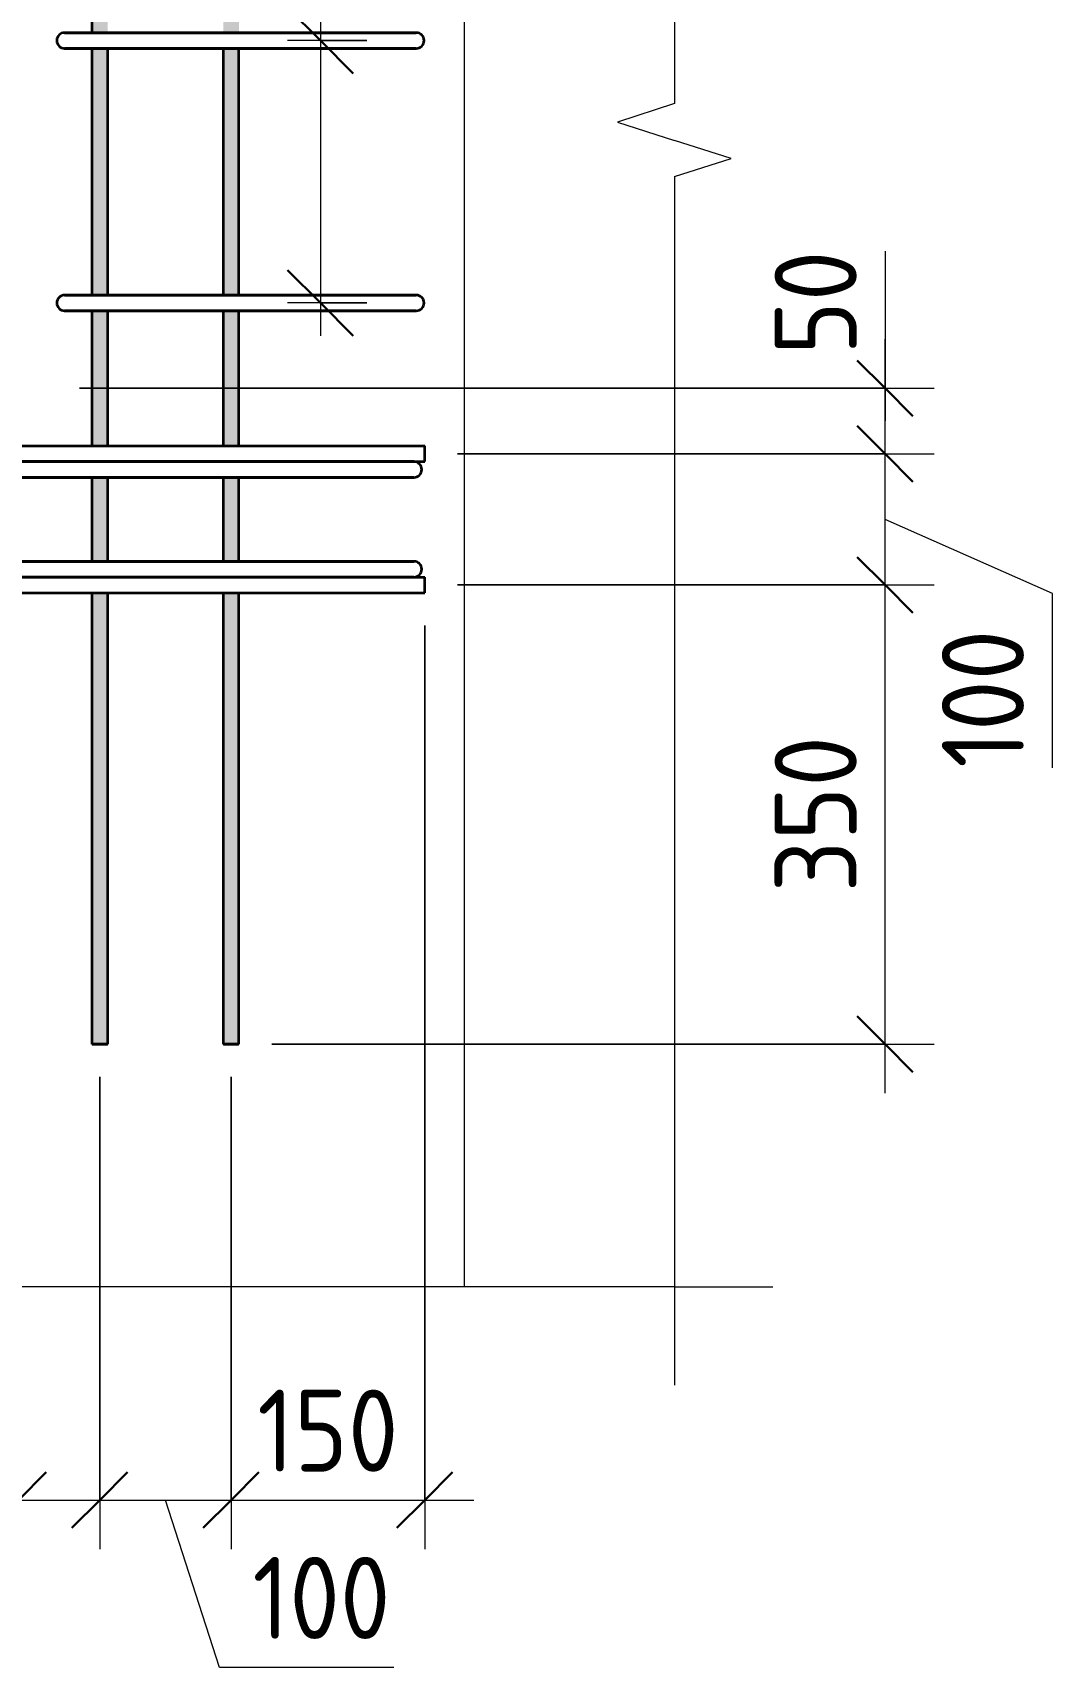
# Model space of a CAD drawing. Header units: millimetres. Extents: x -420 to 46222, y -4716 to 36443.
# Drawn here: x 45159 to 45936, y 440 to 1686 of the extents above; entities that cross this region are included whole.
import ezdxf

# ---------------------------------------------------------------- set-up
doc = ezdxf.new("R2010")
doc.units = ezdxf.units.MM
for name, color, linetype, lineweight in [('AA_Dim', 7, 'Continuous', 9), ('AA_Dim-25', 7, 'Continuous', 9), ('AA_Oformlenie', 7, 'Continuous', 9), ('AA_Vinoska', 7, 'Continuous', 9), ('AF_Stena_Опалубка', 253, 'Continuous', 20), ('KR_Armatura_Tonkie', 7, 'Continuous', 20)]:
    doc.layers.add(name, color=color, linetype=linetype, lineweight=lineweight)
doc.styles.add('ISOCPEUR_6', font='isocpeur.ttf', dxfattribs={"width": 0.9, "height": 62.5})
doc.styles.add('ISOCPEUR_8', font='isocpeur.ttf', dxfattribs={"width": 0.8, "height": 62.5})
doc.dimstyles.new('05_Округл_5мм__прозр__2', dxfattribs={"dimscale": 304.8, "dimtxt": 62.248823, "dimasz": 0.139436, "dimexe": 0.123031, "dimexo": 0.082021, "dimgap": 0.008202, "dimtad": 1, "dimdec": 0, "dimrnd": 5, "dimdsep": 46, "dimtxsty": 'ISOCPEUR_6', "dimblk1": 'OBLIQUE', "dimblk2": 'OBLIQUE', "dimsah": 1, "dimcen": 0.09, "dimdle": 0.123031, "dimazin": 0, "dimtfac": 1, "dimtdec": 4, "dimtix": 1, "dimtmove": 1, "dimatfit": 3, "dimfxl": 1, "dimtvp": 1, "dimtolj": 1, "dimtzin": 0, "dimlwd": 18, "dimlwe": 18, "dimarcsym": 2})
doc.dimstyles.new('05_Округл_5мм__прозр__3', dxfattribs={"dimscale": 304.8, "dimtxt": 62.248823, "dimasz": 0.139436, "dimexe": 0.123031, "dimexo": 0.082021, "dimgap": 0.008202, "dimtad": 1, "dimdec": 0, "dimrnd": 5, "dimdsep": 46, "dimtxsty": 'ISOCPEUR_6', "dimblk1": 'OBLIQUE', "dimblk2": 'OBLIQUE', "dimsah": 1, "dimcen": 0.09, "dimdle": 0.123031, "dimazin": 0, "dimtfac": 1, "dimtdec": 4, "dimtix": 1, "dimtmove": 0, "dimatfit": 3, "dimfxl": 1, "dimtvp": 1, "dimtolj": 1, "dimtzin": 0, "dimlwd": 18, "dimlwe": 18, "dimarcsym": 2})
doc.dimstyles.new('10_Раскладка_арматуры_с_засечками_1', dxfattribs={"dimscale": 304.8, "dimtxt": 0.18, "dimasz": 0.164042, "dimexe": 0.082021, "dimexo": 0, "dimgap": 0, "dimtad": 1, "dimdec": 3, "dimrnd": 0.001, "dimdsep": 46, "dimtxsty": 'ISOCPEUR_8', "dimblk1": 'OBLIQUE', "dimblk2": 'OBLIQUE', "dimsah": 1, "dimcen": 0.09, "dimdle": 0.082021, "dimazin": 0, "dimtfac": 1, "dimtdec": 4, "dimtix": 1, "dimtmove": 0, "dimatfit": 3, "dimfxl": 1, "dimtvp": 1, "dimtolj": 1, "dimtzin": 0, "dimlwd": 18, "dimlwe": 18, "dimarcsym": 2})

# ---------------------------------------------------------------- blocks, each defined once
blk = doc.blocks.new('350_Стержень верт с удлинением концов _НесАрм_РабПлоск_ - 350_Стержень верт с удлинением концов _НесАрм_РабПлоск_-4184977-Схема обрамления отверстия 1530х1930 _h_')
at = {"layer": 'KR_Armatura_Tonkie', "lineweight": 35}
h = blk.add_hatch(color=256, dxfattribs=at)
h.paths.add_polyline_path([(-32458, 915), (-32452, 915), (-32452.3, 1259), (-32464, 1259), (-32463.8, 915), (-32459.6, 915)])
h.paths.add_polyline_path([(-32458.2, 1283), (-32452, 1283), (-32452.3, 1347), (-32464, 1347), (-32463.8, 1283), (-32459.6, 1283)])
h.paths.add_polyline_path([(-32452.9, 1371), (-32452, 1371), (-32452.2, 1474), (-32464, 1474), (-32463.8, 1371), (-32453.8, 1371)])
h.paths.add_polyline_path([(-32453.8, 1486), (-32452, 1486), (-32452.2, 1674), (-32464, 1674), (-32463.8, 1486), (-32454, 1486)])
h.paths.add_polyline_path([(-32458.4, 1686), (-32452, 1686), (-32452.2, 1874), (-32464, 1874), (-32463.8, 1686), (-32459.6, 1686)])
h.paths.add_polyline_path([(-32453.1, 1886), (-32452, 1886), (-32452.2, 2074), (-32464, 2074), (-32463.8, 1886), (-32453.8, 1886)])
h.paths.add_polyline_path([(-32453.8, 2086), (-32452, 2086), (-32452.2, 2274), (-32464, 2274), (-32463.8, 2086), (-32454.2, 2086)])
h.paths.add_polyline_path([(-32458.7, 2286), (-32452, 2286), (-32452.2, 2474), (-32464, 2474), (-32463.8, 2286), (-32459.6, 2286)])
h.paths.add_polyline_path([(-32453.8, 2486), (-32452, 2486), (-32452.2, 2674), (-32464, 2674), (-32463.8, 2486), (-32454.4, 2486)])
h.paths.add_polyline_path([(-32453.8, 2686), (-32452, 2686), (-32452.2, 2874), (-32464, 2874), (-32463.8, 2686), (-32454.5, 2686)])
h.paths.add_polyline_path([(-32459, 2886), (-32452, 2886), (-32452.2, 3074), (-32464, 3074), (-32463.8, 2886), (-32459.6, 2886)])
h.paths.add_polyline_path([(-32453.8, 3086), (-32452, 3086), (-32452.2, 3274), (-32464, 3274), (-32463.8, 3086), (-32454.6, 3086)])
h.paths.add_polyline_path([(-32453.8, 3286), (-32452, 3286), (-32452.2, 3387), (-32464, 3387), (-32463.8, 3286), (-32454.7, 3286)])
h.paths.add_polyline_path([(-32459.2, 3419), (-32452, 3419), (-32452.2, 3487), (-32464, 3487), (-32463.8, 3419), (-32459.6, 3419)])
h.paths.add_polyline_path([(-32459.3, 3519), (-32452, 3519), (-32452.2, 4080), (-32464, 4080), (-32463.8, 3519), (-32459.6, 3519)])
for p, q in [((-32464, 1674), (-32464, 1486)), ((-32452, 1486), (-32452, 1674)), ((-32464, 1474), (-32464, 1371)), ((-32452, 1371), (-32452, 1474)), ((-32464, 1347), (-32464, 1283)), ((-32452, 1283), (-32452, 1347)), ((-32464, 1259), (-32464, 915)), ((-32452, 915), (-32452, 1259)), ((-32452, 915), (-32464, 915)), ((-32463.8, 915), (-32452.2, 915))]:
    blk.add_line(p, q, dxfattribs=at)
blk = doc.blocks.new('350_Стержень верт с удлинением концов _НесАрм_РабПлоск_ - 350_Стержень верт с удлинением концов _НесАрм_РабПлоск_-V19-Схема обрамления отверстия 1530х1930 _h_')
at = {"layer": 'KR_Armatura_Tonkie', "lineweight": 35}
for p, q in [((-32464, 1674), (-32464, 1486)), ((-32452, 1486), (-32452, 1674)), ((-32464, 1474), (-32464, 1371)), ((-32452, 1371), (-32452, 1474)), ((-32464, 1347), (-32464, 1283)), ((-32452, 1283), (-32452, 1347)), ((-32464, 1259), (-32464, 915)), ((-32452, 915), (-32452, 1259)), ((-32463.8, 915), (-32452.2, 915)), ((-32452.2, 915), (-32463.8, 915))]:
    blk.add_line(p, q, dxfattribs=at)
blk = doc.blocks.new('350_Стержень верт с удлинением концов _НесАрм_РабПлоск_ - 350_Стержень верт с удлинением концов _НесАрм_РабПлоск_-V20-Схема обрамления отверстия 1530х1930 _h_')
at = {"layer": 'KR_Armatura_Tonkie', "lineweight": 35}
h = blk.add_hatch(color=256, dxfattribs=at)
h.paths.add_polyline_path([(-32558, 915), (-32552, 915), (-32552.3, 1259), (-32564, 1259), (-32563.8, 915), (-32559.6, 915)])
h.paths.add_polyline_path([(-32558.2, 1283), (-32552, 1283), (-32552.3, 1347), (-32564, 1347), (-32563.8, 1283), (-32559.6, 1283)])
h.paths.add_polyline_path([(-32558.2, 1371), (-32552, 1371), (-32552.2, 1474), (-32564, 1474), (-32563.8, 1371), (-32559.6, 1371)])
h.paths.add_polyline_path([(-32564, 1486), (-32552, 1486), (-32552.2, 1674), (-32564, 1674), (-32564, 1493.8)])
h.paths.add_polyline_path([(-32558.2, 1686), (-32552, 1686), (-32552.2, 1874), (-32564, 1874), (-32563.8, 1686), (-32558.4, 1686)])
h.paths.add_polyline_path([(-32563.4, 1886), (-32552, 1886), (-32552.2, 2074), (-32564, 2074), (-32563.8, 1886)])
h.paths.add_polyline_path([(-32552.8, 2086), (-32552, 2086), (-32552.2, 2274), (-32564, 2274), (-32563.8, 2086), (-32553.2, 2086)])
h.paths.add_polyline_path([(-32552.2, 2286), (-32552, 2286), (-32552.2, 2474), (-32564, 2474), (-32563.8, 2286), (-32552.5, 2286)])
h.paths.add_polyline_path([(-32558, 2486), (-32552, 2486), (-32552.2, 2674), (-32564, 2674), (-32563.8, 2486), (-32558.2, 2486)])
h.paths.add_polyline_path([(-32558, 2686), (-32552, 2686), (-32552.2, 2874), (-32564, 2874), (-32563.8, 2686), (-32558.2, 2686)])
h.paths.add_polyline_path([(-32552.1, 2886), (-32552, 2886), (-32552.2, 3074), (-32564, 3074), (-32563.8, 2886), (-32552.2, 2886)])
h.paths.add_polyline_path([(-32558.2, 3086), (-32552, 3086), (-32552.2, 3274), (-32564, 3274), (-32563.8, 3086), (-32559.1, 3086)])
h.paths.add_polyline_path([(-32558.2, 3286), (-32552, 3286), (-32552.2, 3387), (-32564, 3387), (-32563.8, 3286), (-32559.2, 3286)])
h.paths.add_polyline_path([(-32559.2, 3419), (-32552, 3419), (-32552.2, 3487), (-32564, 3487), (-32563.8, 3419), (-32559.6, 3419)])
h.paths.add_polyline_path([(-32559.3, 3519), (-32552, 3519), (-32552.2, 4080), (-32564, 4080), (-32563.8, 3519), (-32559.6, 3519)])
for p, q in [((-32564, 1874), (-32564, 1686)), ((-32564, 1674), (-32564, 1486)), ((-32552, 1486), (-32552, 1674)), ((-32564, 1474), (-32564, 1371)), ((-32552, 1371), (-32552, 1474)), ((-32564, 1347), (-32564, 1283)), ((-32552, 1283), (-32552, 1347)), ((-32564, 1259), (-32564, 915)), ((-32552, 915), (-32552, 1259)), ((-32552, 915), (-32564, 915)), ((-32563.8, 915), (-32552.2, 915))]:
    blk.add_line(p, q, dxfattribs=at)
blk = doc.blocks.new('011_Прямоугольник обрыва _ЭлУзла_ - 011_Прямоугольник обрыва _ЭлУзла_-4186116-Схема обрамления отверстия 1530х1930 _h_')
at = {"layer": 'AA_Oformlenie'}
for p, q in [((-32120, 3323.8), (-32120, 1631.9)), ((-32120, 1576.3), (-32120, 730)), ((-32120, 730), (-32731.3, 730))]:
    blk.add_line(p, q, dxfattribs=at)
blk = doc.blocks.new('DIMBLOCK114-Схема обрамления отверстия 1530х1930 _h_')
at = {"layer": 'AA_Dim-25', "lineweight": 30}
for p, q in [((45809, 1265), (45787.7, 1286.2)), ((45809, 1265), (45830.2, 1243.7)), ((45809, 915), (45787.7, 936.2)), ((45809, 915), (45830.2, 893.7))]:
    blk.add_line(p, q, dxfattribs=at)
at = {"layer": 'AA_Dim-25', "lineweight": 18}
for p, q in [((45483.1, 1265), (45846.5, 1265)), ((45809, 1265), (45483.1, 1265)), ((45809, 877.5), (45809, 1265)), ((45341.4, 915), (45846.5, 915)), ((45809, 915), (45341.4, 915))]:
    blk.add_line(p, q, dxfattribs=at)
at = {"layer": 'AA_Dim-25', "color": 0, "lineweight": 18, "insert": (45724.8, 1030.7), "char_height": 62.5, "width": 142.215, "attachment_point": 1, "rotation": 90, "line_spacing_factor": 1.149209, "style": 'ISOCPEUR_6'}
blk.add_mtext('350', dxfattribs=at)
blk = doc.blocks.new('_Oblique')
at = {"color": 0, "linetype": 'ByBlock', "lineweight": -2}
blk.add_line((-0.5, -0.5), (0.5, 0.5), dxfattribs=at)
blk = doc.blocks.new('DIMBLOCK115-Схема обрамления отверстия 1530х1930 _h_')
at = {"layer": 'AA_Dim-25', "lineweight": 30}
for p, q in [((45809, 1365), (45787.7, 1386.2)), ((45809, 1365), (45830.2, 1343.7)), ((45809, 1265), (45787.7, 1286.2)), ((45809, 1265), (45830.2, 1243.7))]:
    blk.add_line(p, q, dxfattribs=at)
at = {"layer": 'AA_Dim-25', "lineweight": 18}
for p, q in [((45483.1, 1365), (45846.5, 1365)), ((45809, 1365), (45483.1, 1365)), ((45809, 1265), (45809, 1365)), ((45936.5, 1258.4), (45809, 1315)), ((45483.1, 1265), (45846.5, 1265)), ((45809, 1265), (45483.1, 1265)), ((45936.5, 1125.6), (45936.5, 1258.4))]:
    blk.add_line(p, q, dxfattribs=at)
at = {"layer": 'AA_Dim-25', "color": 0, "lineweight": 18, "insert": (45852.3, 1125.6), "char_height": 62.5, "width": 129.286, "attachment_point": 1, "rotation": 90, "line_spacing_factor": 1.149209, "style": 'ISOCPEUR_6'}
blk.add_mtext('100', dxfattribs=at)
blk = doc.blocks.new('DIMBLOCK116-Схема обрамления отверстия 1530х1930 _h_')
at = {"layer": 'AA_Dim-25', "lineweight": 18}
for p, q in [((45809, 1519.4), (45809, 1415.4)), ((45809, 1365), (45809, 1452.5)), ((45195, 1415), (45846.5, 1415)), ((45809, 1415), (45195, 1415)), ((45809, 1415.4), (45809, 1390)), ((45483.1, 1365), (45846.5, 1365)), ((45809, 1365), (45483.1, 1365))]:
    blk.add_line(p, q, dxfattribs=at)
at = {"layer": 'AA_Dim-25', "lineweight": 30}
for p, q in [((45809, 1415), (45787.7, 1436.2)), ((45809, 1415), (45830.2, 1393.7)), ((45809, 1365), (45787.7, 1386.2)), ((45809, 1365), (45830.2, 1343.7))]:
    blk.add_line(p, q, dxfattribs=at)
at = {"layer": 'AA_Dim-25', "color": 0, "lineweight": 18, "insert": (45724.8, 1440.4), "char_height": 62.5, "width": 94.81, "attachment_point": 1, "rotation": 90, "line_spacing_factor": 1.149209, "style": 'ISOCPEUR_6'}
blk.add_mtext('50', dxfattribs=at)
blk = doc.blocks.new('DIMBLOCK126-Схема обрамления отверстия 1530х1930 _h_')
at = {"layer": 'AA_Dim-25', "lineweight": 18}
for p, q in [((45148.4, 1390), (45148.4, 529.9)), ((45148.4, 567.4), (45148.4, 1390)), ((45210.4, 890), (45210.4, 529.9)), ((45210.4, 567.4), (45210.4, 890)), ((45056.3, 567.4), (45160.3, 567.4)), ((45110.9, 567.4), (45210.4, 567.4)), ((45160.3, 567.4), (45179.4, 567.4))]:
    blk.add_line(p, q, dxfattribs=at)
at = {"layer": 'AA_Dim-25', "lineweight": 30}
for p, q in [((45148.4, 567.4), (45169.6, 588.7)), ((45210.4, 567.4), (45231.6, 588.7)), ((45148.4, 567.4), (45127.1, 546.2)), ((45210.4, 567.4), (45189.1, 546.2))]:
    blk.add_line(p, q, dxfattribs=at)
at = {"layer": 'AA_Dim-25', "color": 0, "lineweight": 18, "insert": (45056.3, 651.6), "char_height": 62.5, "width": 94.81, "attachment_point": 1, "line_spacing_factor": 1.149209, "style": 'ISOCPEUR_6'}
blk.add_mtext('60', dxfattribs=at)
blk = doc.blocks.new('DIMBLOCK127-Схема обрамления отверстия 1530х1930 _h_')
at = {"layer": 'AA_Dim-25', "lineweight": 18}
for p, q in [((45210.4, 890), (45210.4, 529.9)), ((45210.4, 567.4), (45210.4, 890)), ((45310.4, 890), (45310.4, 529.9)), ((45310.4, 567.4), (45310.4, 890)), ((45210.4, 567.4), (45310.4, 567.4)), ((45301.7, 439.9), (45260.4, 567.4)), ((45434.4, 439.9), (45301.7, 439.9))]:
    blk.add_line(p, q, dxfattribs=at)
at = {"layer": 'AA_Dim-25', "lineweight": 30}
for p, q in [((45210.4, 567.4), (45231.6, 588.7)), ((45310.4, 567.4), (45331.6, 588.7)), ((45210.4, 567.4), (45189.1, 546.2)), ((45310.4, 567.4), (45289.1, 546.2))]:
    blk.add_line(p, q, dxfattribs=at)
at = {"layer": 'AA_Dim-25', "color": 0, "lineweight": 18, "insert": (45326.7, 524.1), "char_height": 62.5, "width": 129.286, "attachment_point": 1, "line_spacing_factor": 1.149209, "style": 'ISOCPEUR_6'}
blk.add_mtext('100', dxfattribs=at)
blk = doc.blocks.new('DIMBLOCK128-Схема обрамления отверстия 1530х1930 _h_')
at = {"layer": 'AA_Dim-25', "lineweight": 18}
for p, q in [((45458.1, 1234), (45458.1, 529.9)), ((45458.1, 567.4), (45458.1, 1234)), ((45310.4, 890), (45310.4, 529.9)), ((45310.4, 567.4), (45310.4, 890)), ((45310.4, 567.4), (45495.6, 567.4))]:
    blk.add_line(p, q, dxfattribs=at)
at = {"layer": 'AA_Dim-25', "lineweight": 30}
for p, q in [((45310.4, 567.4), (45331.6, 588.7)), ((45458.1, 567.4), (45479.3, 588.7)), ((45310.4, 567.4), (45289.1, 546.2)), ((45458.1, 567.4), (45436.8, 546.2))]:
    blk.add_line(p, q, dxfattribs=at)
at = {"layer": 'AA_Dim-25', "color": 0, "lineweight": 18, "insert": (45330.4, 651.6), "char_height": 62.5, "width": 129.286, "attachment_point": 1, "line_spacing_factor": 1.149209, "style": 'ISOCPEUR_6'}
blk.add_mtext('150', dxfattribs=at)
blk = doc.blocks.new('DIMBLOCK157-Схема обрамления отверстия 1530х1930 _h_')
at = {"layer": 'AA_Dim-25', "lineweight": 30}
for p, q in [((45378.5, 1880), (45353.5, 1905)), ((45378.5, 1880), (45403.5, 1855)), ((45378.5, 1680), (45353.5, 1705)), ((45378.5, 1680), (45403.5, 1655))]:
    blk.add_line(p, q, dxfattribs=at)
at = {"layer": 'AA_Dim-25', "lineweight": 18}
for p, q in [((45413.9, 1880), (45353.5, 1880)), ((45378.5, 1880), (45378.5, 1680)), ((45378.5, 1880), (45413.9, 1880)), ((45413.9, 1680), (45353.5, 1680)), ((45378.5, 1680), (45413.9, 1680))]:
    blk.add_line(p, q, dxfattribs=at)
blk = doc.blocks.new('DIMBLOCK158-Схема обрамления отверстия 1530х1930 _h_')
at = {"layer": 'AA_Dim-25', "lineweight": 30}
for p, q in [((45378.5, 1680), (45353.5, 1705)), ((45378.5, 1680), (45403.5, 1655)), ((45378.5, 1480), (45353.5, 1505)), ((45378.5, 1480), (45403.5, 1455))]:
    blk.add_line(p, q, dxfattribs=at)
at = {"layer": 'AA_Dim-25', "lineweight": 18}
for p, q in [((45413.9, 1680), (45353.5, 1680)), ((45378.5, 1680), (45378.5, 1455)), ((45378.5, 1680), (45413.9, 1680)), ((45413.9, 1480), (45353.5, 1480)), ((45378.5, 1480), (45413.9, 1480))]:
    blk.add_line(p, q, dxfattribs=at)

msp = doc.modelspace()

# ---------------------------------------------------------------- linework, layer by layer
at = {"layer": 'AA_Vinoska'}
for p, q in [((45648.3974, 1631.9292), (45605.0723, 1617.8521)), ((45605.0723, 1617.8521), (45648.3974, 1603.7749)), ((45691.6986, 1590.0249), (45648.3974, 1603.7749)), ((45648.3974, 1576.2749), (45691.6986, 1590.0249)), ((45648.3974, 730), (45723.3974, 730)), ((45648.3974, 730), (45648.3974, 655))]:
    msp.add_line(p, q, dxfattribs=at)
at = {"layer": 'AF_Stena_Опалубка'}
msp.add_line((45488.3974, 730), (45488.3974, 3580), dxfattribs=at)
at = {"layer": 'KR_Armatura_Tonkie', "lineweight": 35}
for p, q in [((45219.542, 1686), (45183.542, 1686)), ((45183.542, 1686), (45219.542, 1686)), ((45415.542, 1686), (45219.542, 1686)), ((45219.542, 1686), (45415.542, 1686)), ((45390.0862, 1686), (45352.9207, 1686)), ((45451.542, 1686), (45390.0862, 1686)), ((45403.8323, 1686), (45440.9979, 1686)), ((45440.9979, 1686), (45415.542, 1686)), ((45415.542, 1686), (45451.542, 1686)), ((45440.9979, 1686), (45440.9979, 1686)), ((45219.542, 1674), (45183.542, 1674)), ((45183.542, 1674), (45219.542, 1674)), ((45415.542, 1674), (45219.542, 1674)), ((45219.542, 1674), (45415.542, 1674)), ((45390.0862, 1674), (45352.9207, 1674)), ((45451.542, 1674), (45390.0862, 1674)), ((45403.8323, 1674), (45440.9979, 1674)), ((45451.542, 1674), (45415.542, 1674)), ((45415.542, 1674), (45451.542, 1674)), ((45440.9979, 1674), (45451.542, 1674)), ((45219.542, 1486), (45183.542, 1486)), ((45183.542, 1486), (45219.542, 1486)), ((45415.542, 1486), (45219.542, 1486)), ((45219.542, 1486), (45415.542, 1486)), ((45390.0862, 1486), (45352.9207, 1486)), ((45451.542, 1486), (45390.0862, 1486)), ((45403.8323, 1486), (45440.9979, 1486)), ((45440.9979, 1486), (45415.542, 1486)), ((45415.542, 1486), (45451.542, 1486)), ((45440.9979, 1486), (45440.9979, 1486)), ((45219.542, 1474), (45183.542, 1474)), ((45183.542, 1474), (45219.542, 1474)), ((45415.542, 1474), (45219.542, 1474)), ((45219.542, 1474), (45415.542, 1474)), ((45390.0862, 1474), (45352.9207, 1474)), ((45451.542, 1474), (45390.0862, 1474)), ((45403.8323, 1474), (45440.9979, 1474)), ((45451.542, 1474), (45415.542, 1474)), ((45415.542, 1474), (45451.542, 1474)), ((45440.9979, 1474), (45451.542, 1474)), ((43288.0634, 1371), (45458.0634, 1371)), ((43288.0634, 1371), (45458.0634, 1371)), ((43498.0634, 1371), (45358.0634, 1371)), ((45458.0634, 1359), (45458.0634, 1371)), ((45458.0634, 1359), (45458.0634, 1371)), ((43288.0634, 1359), (45458.0634, 1359)), ((43288.0634, 1359), (45458.0634, 1359)), ((43498.0634, 1359), (45358.0634, 1359)), ((44640.8078, 1359), (45413.8078, 1359)), ((45413.8078, 1359), (44640.8078, 1359)), ((45413.8078, 1359), (45449.8078, 1359)), ((45449.8078, 1359), (45413.8078, 1359)), ((44640.8078, 1347), (45413.8078, 1347)), ((45413.8078, 1347), (44640.8078, 1347)), ((45413.8078, 1347), (45449.8078, 1347)), ((45449.8078, 1347), (45413.8078, 1347)), ((43288.0634, 1271), (45458.0634, 1271)), ((43288.0634, 1271), (45458.0634, 1271)), ((44640.8078, 1283), (45413.8078, 1283)), ((45413.8078, 1283), (44640.8078, 1283)), ((44640.8078, 1271), (45413.8078, 1271)), ((45413.8078, 1271), (44640.8078, 1271)), ((45413.8078, 1283), (45449.8078, 1283)), ((45449.8078, 1283), (45413.8078, 1283)), ((45413.8078, 1271), (45449.8078, 1271)), ((45449.8078, 1271), (45413.8078, 1271)), ((45458.0634, 1259), (45458.0634, 1271)), ((45458.0634, 1259), (45458.0634, 1271)), ((43288.0634, 1259), (45458.0634, 1259)), ((43288.0634, 1259), (45458.0634, 1259))]:
    msp.add_line(p, q, dxfattribs=at)
for centre, start, end in [((45183.542, 1680), 90, 270), ((45183.542, 1680), 90, 270), ((45451.542, 1680), 270, 90), ((45451.542, 1680), 270, 90), ((45451.542, 1680), 270, 90), ((45183.542, 1480), 90, 270), ((45183.542, 1480), 90, 270), ((45451.542, 1480), 270, 90), ((45451.542, 1480), 270, 90), ((45451.542, 1480), 270, 90), ((45449.8078, 1353), 270, 90), ((45449.8078, 1353), 270, 90), ((45449.8078, 1277), 270, 90), ((45449.8078, 1277), 270, 90)]:
    msp.add_arc(centre, 6, start, end, dxfattribs=at)

# ---------------------------------------------------------------- block references
at = {"layer": 'AA_Oformlenie'}
msp.add_blockref('011_Прямоугольник обрыва _ЭлУзла_ - 011_Прямоугольник обрыва _ЭлУзла_-4186116-Схема обрамления отверстия 1530х1930 _h_', (77768.3974, 0), dxfattribs=at)
at = {"layer": 'KR_Armatura_Tonkie', "lineweight": 35}
for name, p in [('350_Стержень верт с удлинением концов _НесАрм_РабПлоск_ - 350_Стержень верт с удлинением концов _НесАрм_РабПлоск_-V20-Схема обрамления отверстия 1530х1930 _h_', (77768.3974, 0)), ('350_Стержень верт с удлинением концов _НесАрм_РабПлоск_ - 350_Стержень верт с удлинением концов _НесАрм_РабПлоск_-V19-Схема обрамления отверстия 1530х1930 _h_', (77668.3974, 0)), ('350_Стержень верт с удлинением концов _НесАрм_РабПлоск_ - 350_Стержень верт с удлинением концов _НесАрм_РабПлоск_-4184977-Схема обрамления отверстия 1530х1930 _h_', (77768.3974, 0)), ('350_Стержень верт с удлинением концов _НесАрм_РабПлоск_ - 350_Стержень верт с удлинением концов _НесАрм_РабПлоск_-V19-Схема обрамления отверстия 1530х1930 _h_', (77768.3974, 0))]:
    msp.add_blockref(name, p, dxfattribs=at)

# ---------------------------------------------------------------- dimensions: what is measured, and where the dimension line sits
at = {"layer": 'AA_Dim', "lineweight": 18}
for base, p1, p2, dimstyle, override, picture, middle in [((45378.4952, 1680), (45413.8505, 1880), (45413.8505, 1680), '10_Раскладка_арматуры_с_засечками_1', {"dimpost": '<>', "dimfxl": 200}, 'DIMBLOCK157-Схема обрамления отверстия 1530х1930 _h_', (45347.2452, 1780)), ((45378.4952, 1480), (45413.8505, 1680), (45413.8505, 1480), '10_Раскладка_арматуры_с_засечками_1', {"dimpost": '<>', "dimfxl": 200}, 'DIMBLOCK158-Схема обрамления отверстия 1530х1930 _h_', (45347.2452, 1580)), ((45808.9724, 1265), (45316.3974, 915), (45458.0634, 1265), '05_Округл_5мм__прозр__3', {"dimpost": '<>', "dimfxl": 377.583454}, 'DIMBLOCK114-Схема обрамления отверстия 1530х1930 _h_', (45775.2224, 1090))]:
    dim = msp.add_linear_dim(base=base, p1=p1, p2=p2, angle=90, dimstyle=dimstyle, override=override, dxfattribs=at)
    dim.commit()
    dim.dimension.update_dxf_attribs({"geometry": picture, "text_midpoint": middle})
for base, p1, p2, override, picture, middle in [((45808.9724, 1415), (45458.0634, 1365), (45170.0285, 1415), {"dimpost": '<>', "dimfxl": 292.342455}, 'DIMBLOCK116-Схема обрамления отверстия 1530х1930 _h_', (45766.4856, 1487.8041)), ((45808.9724, 1365), (45458.0634, 1265), (45458.0634, 1365), {"dimpost": '<>', "dimfxl": 100}, 'DIMBLOCK115-Схема обрамления отверстия 1530х1930 _h_', (45893.9856, 1190.292))]:
    dim = msp.add_linear_dim(base=base, p1=p1, p2=p2, angle=90, dimstyle='05_Округл_5мм__прозр__2', override=override, dxfattribs=at)
    dim.commit()
    dim.dimension.update_dxf_attribs({"geometry": picture, "text_midpoint": middle, "dimtype": 160, "text_rotation": 90})
for base, p1, p2, override, picture, middle in [((45210.3974, 567.4403), (45148.3974, 1415), (45210.3974, 915), {"dimpost": '<>', "dimfxl": 503.829336}, 'DIMBLOCK126-Схема обрамления отверстия 1530х1930 _h_', (45103.7044, 609.9271)), ((45310.3974, 567.4403), (45210.3974, 915), (45310.3974, 915), {"dimpost": '<>', "dimfxl": 100}, 'DIMBLOCK127-Схема обрамления отверстия 1530х1930 _h_', (45391.3049, 482.4271))]:
    dim = msp.add_linear_dim(base=base, p1=p1, p2=p2, dimstyle='05_Округл_5мм__прозр__2', override=override, dxfattribs=at)
    dim.commit()
    dim.dimension.update_dxf_attribs({"geometry": picture, "text_midpoint": middle, "dimtype": 160})
dim = msp.add_linear_dim(base=(45458.0634, 567.4403), p1=(45310.3974, 915), p2=(45458.0634, 1259), dimstyle='05_Округл_5мм__прозр__3', override={"dimpost": '<>', "dimfxl": 374.354454}, dxfattribs=at)
dim.commit()
dim.dimension.update_dxf_attribs({"geometry": 'DIMBLOCK128-Схема обрамления отверстия 1530х1930 _h_', "text_midpoint": (45384.2304, 601.1903)})

doc.saveas('drawing.dxf')
